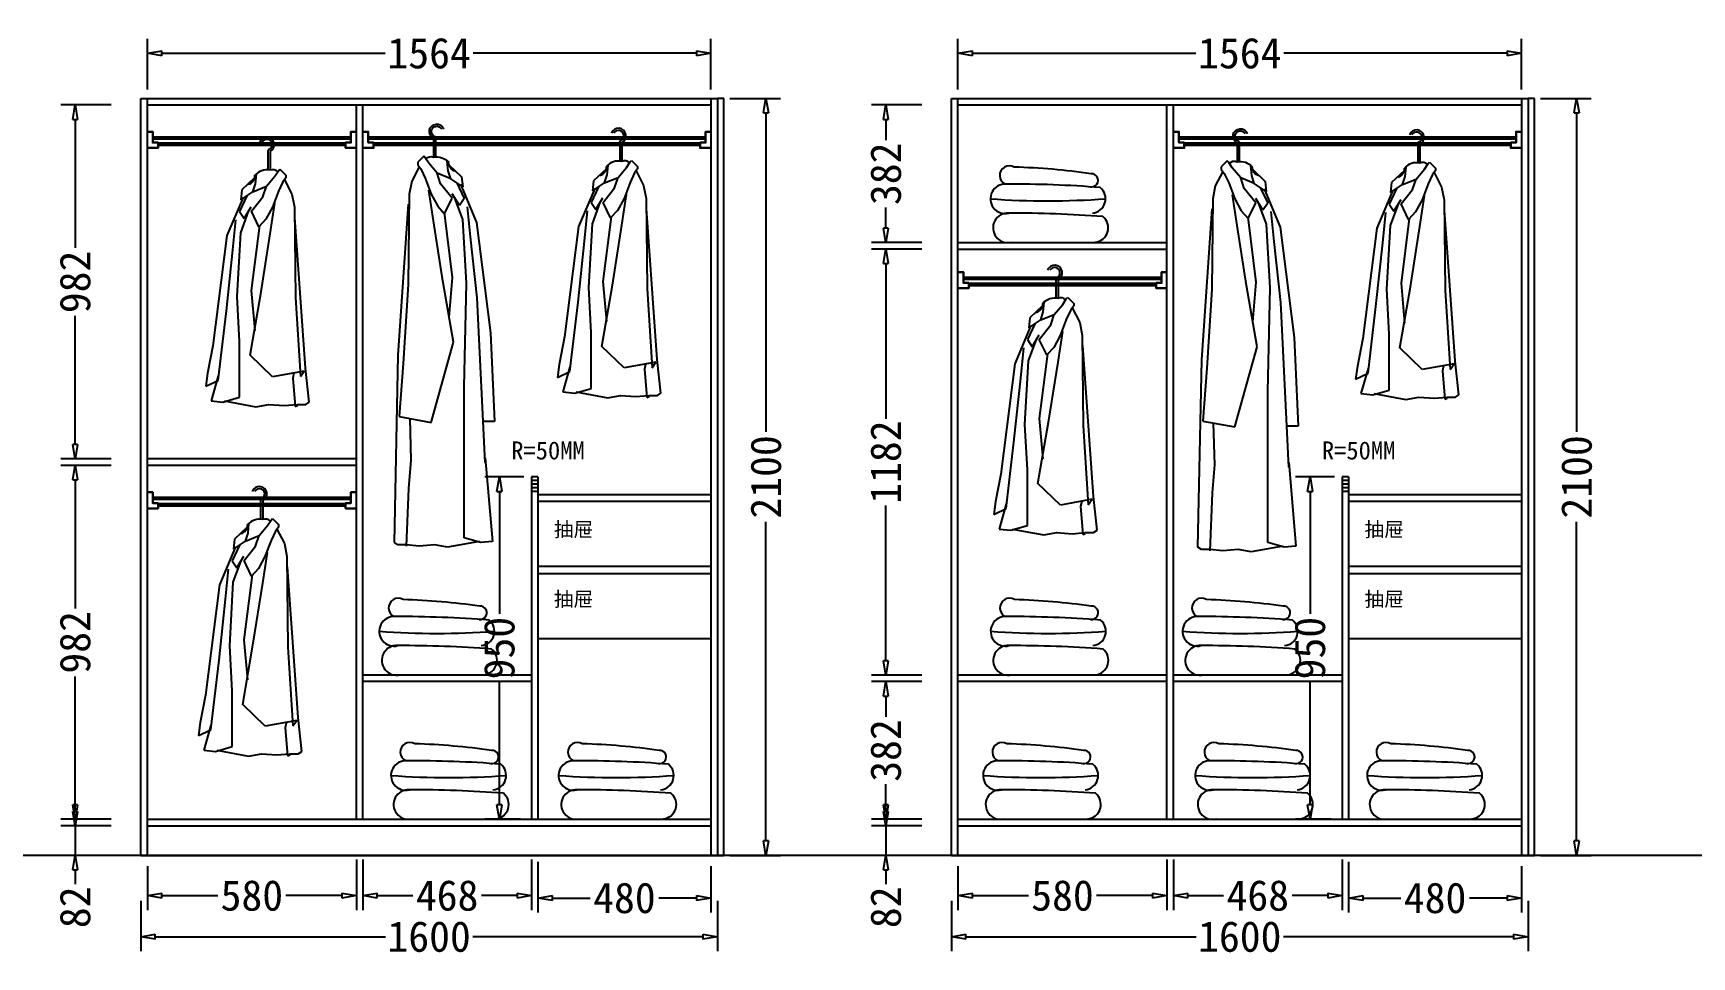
# Model space of a CAD drawing. Header units: millimetres. Extents: x 304407 to 361076, y -1262425 to -1203358.
# Drawn here: x 318422 to 323025, y -1209244 to -1206681 of the extents above; entities that cross this region are included whole.
import ezdxf

# ---------------------------------------------------------------- set-up
doc = ezdxf.new("R2010")
doc.units = ezdxf.units.MM
doc.header["$LTSCALE"] = 20
doc.layers.get('Defpoints').update_dxf_attribs({"color": 250})
for name, color, linetype in [('8', 8, 'Continuous'), ('LAYER10', 11, 'Continuous'), ('LAYER8', 11, 'Continuous'), ('图层3', 4, 'Continuous'), ('墙体', 40, 'Continuous')]:
    doc.layers.add(name, color=color, linetype=linetype)
doc.styles.get("Standard").update_dxf_attribs({"font": 'SimSun.ttf', "height": 85})
doc.styles.add('text', font='SimSun.ttf', dxfattribs={"height": 85})
doc.dimstyles.new('周文晶', dxfattribs={"dimtxt": 70, "dimasz": 40, "dimexe": 40, "dimexo": 30, "dimgap": 10, "dimtad": 0, "dimdec": 0, "dimtxsty": 'Standard', "dimblk": 'CLOSEDBLANK', "dimcen": 200, "dimclrd": 256, "dimclre": 256, "dimadec": 0, "dimazin": 0, "dimtfac": 1, "dimtdec": 0, "dimtmove": 0, "dimatfit": 3, "dimldrblk": 'CLOSEDBLANK', "dimfxl": 100, "dimfxlon": 1, "dimarcsym": 0})

# ---------------------------------------------------------------- blocks, each defined once
blk = doc.blocks.new('_ClosedBlank')
at = {"color": 0, "linetype": 'ByBlock', "lineweight": -2}
for p, q in [((-1, 0.17), (0, 0)), ((-1, 0.17), (-1, -0.17)), ((0, 0), (-1, -0.17))]:
    blk.add_line(p, q, dxfattribs=at)
blk = doc.blocks.new('*D106')
at = {"lineweight": -2, "transparency": 16777216}
for p, q in [((318739.2, -1208992.6), (318739.2, -1209114.2)), ((319319.2, -1208974.2), (319319.2, -1209114.2)), ((318779.2, -1209074.2), (318935.1, -1209074.2)), ((319279.2, -1209074.2), (319123.2, -1209074.2))]:
    blk.add_line(p, q, dxfattribs=at)
at = {"layer": 'Defpoints', "color": 0, "transparency": 16777216}
for p in [(319319.2, -1208862.6), (318739.2, -1208962.6), (319319.2, -1209074.2)]:
    blk.add_point(p, dxfattribs=at)
at = {"lineweight": -2, "transparency": 16777216, "xscale": 40, "yscale": 40, "zscale": 40, "rotation": 180}
blk.add_blockref('_ClosedBlank', (318739.2, -1209074.2), dxfattribs=at)
at = {"lineweight": -2, "transparency": 16777216, "xscale": 40, "yscale": 40, "zscale": 40}
blk.add_blockref('_ClosedBlank', (319319.2, -1209074.2), dxfattribs=at)
at = {"color": 0, "transparency": 16777216, "insert": (319029.2, -1209074.2), "char_height": 85, "attachment_point": 5}
blk.add_mtext('580', dxfattribs=at)
blk = doc.blocks.new('*D107')
at = {"lineweight": -2, "transparency": 16777216}
for p, q in [((319337.2, -1208974.2), (319337.2, -1209114.2)), ((319805.2, -1208974.2), (319805.2, -1209114.2)), ((319377.2, -1209074.2), (319476.2, -1209074.2)), ((319765.2, -1209074.2), (319666.2, -1209074.2))]:
    blk.add_line(p, q, dxfattribs=at)
at = {"layer": 'Defpoints', "color": 0, "transparency": 16777216}
for p in [(319337.2, -1206880.6), (319805.2, -1208862.6), (319805.2, -1209074.2)]:
    blk.add_point(p, dxfattribs=at)
at = {"lineweight": -2, "transparency": 16777216, "xscale": 40, "yscale": 40, "zscale": 40, "rotation": 180}
blk.add_blockref('_ClosedBlank', (319337.2, -1209074.2), dxfattribs=at)
at = {"lineweight": -2, "transparency": 16777216, "xscale": 40, "yscale": 40, "zscale": 40}
blk.add_blockref('_ClosedBlank', (319805.2, -1209074.2), dxfattribs=at)
at = {"color": 0, "transparency": 16777216, "insert": (319571.2, -1209074.2), "char_height": 85, "attachment_point": 5}
blk.add_mtext('468', dxfattribs=at)
blk = doc.blocks.new('*D108')
at = {"lineweight": -2, "transparency": 16777216}
for p, q in [((318739.2, -1206837.3), (318739.2, -1206697.3)), ((318779.2, -1206737.3), (319399.2, -1206737.3)), ((320263.2, -1206737.3), (319643.1, -1206737.3)), ((320303.2, -1206837.3), (320303.2, -1206697.3))]:
    blk.add_line(p, q, dxfattribs=at)
at = {"layer": 'Defpoints', "color": 0, "transparency": 16777216}
for p in [(320303.2, -1206737.3), (318739.2, -1206880.6), (320303.2, -1206880.6)]:
    blk.add_point(p, dxfattribs=at)
at = {"lineweight": -2, "transparency": 16777216, "xscale": 40, "yscale": 40, "zscale": 40, "rotation": 180}
blk.add_blockref('_ClosedBlank', (318739.2, -1206737.3), dxfattribs=at)
at = {"lineweight": -2, "transparency": 16777216, "xscale": 40, "yscale": 40, "zscale": 40}
blk.add_blockref('_ClosedBlank', (320303.2, -1206737.3), dxfattribs=at)
at = {"color": 0, "transparency": 16777216, "insert": (319521.2, -1206737.3), "char_height": 85, "attachment_point": 5}
blk.add_mtext('1564', dxfattribs=at)
blk = doc.blocks.new('*D109')
at = {"lineweight": -2, "transparency": 16777216}
for p, q in [((318721.2, -1209088.3), (318721.2, -1209228.3)), ((320321.2, -1209088.3), (320321.2, -1209228.3)), ((318761.2, -1209188.3), (319400.2, -1209188.3)), ((320281.2, -1209188.3), (319642.1, -1209188.3))]:
    blk.add_line(p, q, dxfattribs=at)
at = {"layer": 'Defpoints', "color": 0, "transparency": 16777216}
for p in [(318721.2, -1208962.6), (320321.2, -1208962.6), (320321.2, -1209188.3)]:
    blk.add_point(p, dxfattribs=at)
at = {"lineweight": -2, "transparency": 16777216, "xscale": 40, "yscale": 40, "zscale": 40, "rotation": 180}
blk.add_blockref('_ClosedBlank', (318721.2, -1209188.3), dxfattribs=at)
at = {"lineweight": -2, "transparency": 16777216, "xscale": 40, "yscale": 40, "zscale": 40}
blk.add_blockref('_ClosedBlank', (320321.2, -1209188.3), dxfattribs=at)
at = {"color": 0, "transparency": 16777216, "insert": (319521.2, -1209188.3), "char_height": 85, "attachment_point": 5}
blk.add_mtext('1600', dxfattribs=at)
blk = doc.blocks.new('*D110')
at = {"lineweight": -2, "transparency": 16777216}
for p, q in [((318538.9, -1208840.6), (318538.9, -1208800.6)), ((318638.9, -1208880.6), (318498.9, -1208880.6)), ((318538.9, -1208880.6), (318538.9, -1208962.6)), ((318638.9, -1208962.6), (318498.9, -1208962.6)), ((318538.9, -1209002.6), (318538.9, -1209042.6))]:
    blk.add_line(p, q, dxfattribs=at)
at = {"layer": 'Defpoints', "color": 0, "transparency": 16777216}
for p in [(318538.9, -1208880.6), (318739.2, -1208880.6), (318721.2, -1208962.6)]:
    blk.add_point(p, dxfattribs=at)
at = {"lineweight": -2, "transparency": 16777216, "xscale": 40, "yscale": 40, "zscale": 40}
for p, rotation in [((318538.9, -1208880.6), 270), ((318538.9, -1208962.6), 90)]:
    blk.add_blockref('_ClosedBlank', p, dxfattribs=dict(at, rotation=rotation))
at = {"color": 0, "transparency": 16777216, "insert": (318538.9, -1209106.7), "char_height": 85, "attachment_point": 5, "rotation": 90}
blk.add_mtext('82', dxfattribs=at)
blk = doc.blocks.new('*D111')
at = {"lineweight": -2, "transparency": 16777216}
for p, q in [((318638.9, -1207880.6), (318498.9, -1207880.6)), ((318538.9, -1207920.6), (318538.9, -1208277.4)), ((318538.9, -1208822.6), (318538.9, -1208465.9)), ((318638.9, -1208862.6), (318498.9, -1208862.6))]:
    blk.add_line(p, q, dxfattribs=at)
at = {"layer": 'Defpoints', "color": 0, "transparency": 16777216}
for p in [(318538.9, -1207880.6), (318739.2, -1207880.6), (318739.2, -1208862.6)]:
    blk.add_point(p, dxfattribs=at)
at = {"lineweight": -2, "transparency": 16777216, "xscale": 40, "yscale": 40, "zscale": 40}
for p, rotation in [((318538.9, -1207880.6), 90), ((318538.9, -1208862.6), 270)]:
    blk.add_blockref('_ClosedBlank', p, dxfattribs=dict(at, rotation=rotation))
at = {"color": 0, "transparency": 16777216, "insert": (318538.9, -1208371.6), "char_height": 85, "attachment_point": 5, "rotation": 90}
blk.add_mtext('982', dxfattribs=at)
blk = doc.blocks.new('*D112')
at = {"lineweight": -2, "transparency": 16777216}
for p, q in [((318638.9, -1206880.6), (318498.9, -1206880.6)), ((318538.9, -1206920.6), (318538.9, -1207277.4)), ((318538.9, -1207822.6), (318538.9, -1207465.9)), ((318638.9, -1207862.6), (318498.9, -1207862.6))]:
    blk.add_line(p, q, dxfattribs=at)
at = {"layer": 'Defpoints', "color": 0, "transparency": 16777216}
for p in [(318538.9, -1206880.6), (318739.2, -1206880.6), (318739.2, -1207862.6)]:
    blk.add_point(p, dxfattribs=at)
at = {"lineweight": -2, "transparency": 16777216, "xscale": 40, "yscale": 40, "zscale": 40}
for p, rotation in [((318538.9, -1206880.6), 90), ((318538.9, -1207862.6), 270)]:
    blk.add_blockref('_ClosedBlank', p, dxfattribs=dict(at, rotation=rotation))
at = {"color": 0, "transparency": 16777216, "insert": (318538.9, -1207371.6), "char_height": 85, "attachment_point": 5, "rotation": 90}
blk.add_mtext('982', dxfattribs=at)
blk = doc.blocks.new('*D113')
at = {"lineweight": -2, "transparency": 16777216}
for p, q in [((320356, -1206862.6), (320496, -1206862.6)), ((320456, -1206902.6), (320456, -1207787.9)), ((320456, -1208922.6), (320456, -1208037.4)), ((320356, -1208962.6), (320496, -1208962.6))]:
    blk.add_line(p, q, dxfattribs=at)
at = {"layer": 'Defpoints', "color": 0, "transparency": 16777216}
for p in [(320321.2, -1206862.6), (320456, -1206862.6), (320321.2, -1208962.6)]:
    blk.add_point(p, dxfattribs=at)
at = {"lineweight": -2, "transparency": 16777216, "xscale": 40, "yscale": 40, "zscale": 40}
for p, rotation in [((320456, -1206862.6), 90), ((320456, -1208962.6), 270)]:
    blk.add_blockref('_ClosedBlank', p, dxfattribs=dict(at, rotation=rotation))
at = {"color": 0, "transparency": 16777216, "insert": (320456, -1207912.6), "char_height": 85, "attachment_point": 5, "rotation": 90}
blk.add_mtext('2100', dxfattribs=at)
blk = doc.blocks.new('*D114')
at = {"lineweight": -2, "transparency": 16777216}
for p, q in [((319784.2, -1207912.6), (319676.2, -1207912.6)), ((319716.2, -1207952.6), (319716.2, -1208292.6)), ((319716.2, -1208822.6), (319716.2, -1208482.6)), ((319775.2, -1208862.6), (319676.2, -1208862.6))]:
    blk.add_line(p, q, dxfattribs=at)
at = {"layer": 'Defpoints', "color": 0, "transparency": 16777216}
for p in [(319814.2, -1207912.6), (319716.2, -1208862.6), (319805.2, -1208862.6)]:
    blk.add_point(p, dxfattribs=at)
at = {"lineweight": -2, "transparency": 16777216, "xscale": 40, "yscale": 40, "zscale": 40}
for p, rotation in [((319716.2, -1207912.6), 90), ((319716.2, -1208862.6), 270)]:
    blk.add_blockref('_ClosedBlank', p, dxfattribs=dict(at, rotation=rotation))
at = {"color": 0, "transparency": 16777216, "insert": (319716.2, -1208387.6), "char_height": 85, "attachment_point": 5, "rotation": 90}
blk.add_mtext('950', dxfattribs=at)
blk = doc.blocks.new('*D115')
at = {"lineweight": -2, "transparency": 16777216}
for p, q in [((319823.2, -1208980.9), (319823.2, -1209120.9)), ((320303.2, -1208992.6), (320303.2, -1209120.9)), ((319863.2, -1209080.9), (319967.7, -1209080.9)), ((320263.2, -1209080.9), (320158.6, -1209080.9))]:
    blk.add_line(p, q, dxfattribs=at)
at = {"layer": 'Defpoints', "color": 0, "transparency": 16777216}
for p in [(319823.2, -1208862.6), (320303.2, -1208962.6), (320303.2, -1209080.9)]:
    blk.add_point(p, dxfattribs=at)
at = {"lineweight": -2, "transparency": 16777216, "xscale": 40, "yscale": 40, "zscale": 40, "rotation": 180}
blk.add_blockref('_ClosedBlank', (319823.2, -1209080.9), dxfattribs=at)
at = {"lineweight": -2, "transparency": 16777216, "xscale": 40, "yscale": 40, "zscale": 40}
blk.add_blockref('_ClosedBlank', (320303.2, -1209080.9), dxfattribs=at)
at = {"color": 0, "transparency": 16777216, "insert": (320063.2, -1209080.9), "char_height": 85, "attachment_point": 5}
blk.add_mtext('480', dxfattribs=at)
blk = doc.blocks.new('*D116')
at = {"lineweight": -2, "transparency": 16777216}
for p, q in [((320988.9, -1208992.6), (320988.9, -1209114.2)), ((321568.9, -1208974.2), (321568.9, -1209114.2)), ((321028.9, -1209074.2), (321184.9, -1209074.2)), ((321528.9, -1209074.2), (321373, -1209074.2))]:
    blk.add_line(p, q, dxfattribs=at)
at = {"layer": 'Defpoints', "color": 0, "transparency": 16777216}
for p in [(321568.9, -1208862.6), (320988.9, -1208962.6), (321568.9, -1209074.2)]:
    blk.add_point(p, dxfattribs=at)
at = {"lineweight": -2, "transparency": 16777216, "xscale": 40, "yscale": 40, "zscale": 40, "rotation": 180}
blk.add_blockref('_ClosedBlank', (320988.9, -1209074.2), dxfattribs=at)
at = {"lineweight": -2, "transparency": 16777216, "xscale": 40, "yscale": 40, "zscale": 40}
blk.add_blockref('_ClosedBlank', (321568.9, -1209074.2), dxfattribs=at)
at = {"color": 0, "transparency": 16777216, "insert": (321278.9, -1209074.2), "char_height": 85, "attachment_point": 5}
blk.add_mtext('580', dxfattribs=at)
blk = doc.blocks.new('*D117')
at = {"lineweight": -2, "transparency": 16777216}
for p, q in [((321586.9, -1208974.2), (321586.9, -1209114.2)), ((322054.9, -1208974.2), (322054.9, -1209114.2)), ((321626.9, -1209074.2), (321725.9, -1209074.2)), ((322014.9, -1209074.2), (321915.9, -1209074.2))]:
    blk.add_line(p, q, dxfattribs=at)
at = {"layer": 'Defpoints', "color": 0, "transparency": 16777216}
for p in [(321586.9, -1206880.6), (322054.9, -1208862.6), (322054.9, -1209074.2)]:
    blk.add_point(p, dxfattribs=at)
at = {"lineweight": -2, "transparency": 16777216, "xscale": 40, "yscale": 40, "zscale": 40, "rotation": 180}
blk.add_blockref('_ClosedBlank', (321586.9, -1209074.2), dxfattribs=at)
at = {"lineweight": -2, "transparency": 16777216, "xscale": 40, "yscale": 40, "zscale": 40}
blk.add_blockref('_ClosedBlank', (322054.9, -1209074.2), dxfattribs=at)
at = {"color": 0, "transparency": 16777216, "insert": (321820.9, -1209074.2), "char_height": 85, "attachment_point": 5}
blk.add_mtext('468', dxfattribs=at)
blk = doc.blocks.new('*D118')
at = {"lineweight": -2, "transparency": 16777216}
for p, q in [((320988.9, -1206837.3), (320988.9, -1206697.3)), ((321028.9, -1206737.3), (321649, -1206737.3)), ((322512.9, -1206737.3), (321892.8, -1206737.3)), ((322552.9, -1206837.3), (322552.9, -1206697.3))]:
    blk.add_line(p, q, dxfattribs=at)
at = {"layer": 'Defpoints', "color": 0, "transparency": 16777216}
for p in [(322552.9, -1206737.3), (320988.9, -1206880.6), (322552.9, -1206880.6)]:
    blk.add_point(p, dxfattribs=at)
at = {"lineweight": -2, "transparency": 16777216, "xscale": 40, "yscale": 40, "zscale": 40, "rotation": 180}
blk.add_blockref('_ClosedBlank', (320988.9, -1206737.3), dxfattribs=at)
at = {"lineweight": -2, "transparency": 16777216, "xscale": 40, "yscale": 40, "zscale": 40}
blk.add_blockref('_ClosedBlank', (322552.9, -1206737.3), dxfattribs=at)
at = {"color": 0, "transparency": 16777216, "insert": (321770.9, -1206737.3), "char_height": 85, "attachment_point": 5}
blk.add_mtext('1564', dxfattribs=at)
blk = doc.blocks.new('*D119')
at = {"lineweight": -2, "transparency": 16777216}
for p, q in [((320970.9, -1209088.3), (320970.9, -1209228.3)), ((322570.9, -1209088.3), (322570.9, -1209228.3)), ((321010.9, -1209188.3), (321650, -1209188.3)), ((322530.9, -1209188.3), (321891.9, -1209188.3))]:
    blk.add_line(p, q, dxfattribs=at)
at = {"layer": 'Defpoints', "color": 0, "transparency": 16777216}
for p in [(320970.9, -1208962.6), (322570.9, -1208962.6), (322570.9, -1209188.3)]:
    blk.add_point(p, dxfattribs=at)
at = {"lineweight": -2, "transparency": 16777216, "xscale": 40, "yscale": 40, "zscale": 40, "rotation": 180}
blk.add_blockref('_ClosedBlank', (320970.9, -1209188.3), dxfattribs=at)
at = {"lineweight": -2, "transparency": 16777216, "xscale": 40, "yscale": 40, "zscale": 40}
blk.add_blockref('_ClosedBlank', (322570.9, -1209188.3), dxfattribs=at)
at = {"color": 0, "transparency": 16777216, "insert": (321770.9, -1209188.3), "char_height": 85, "attachment_point": 5}
blk.add_mtext('1600', dxfattribs=at)
blk = doc.blocks.new('*D120')
at = {"lineweight": -2, "transparency": 16777216}
for p, q in [((320788.7, -1208840.6), (320788.7, -1208800.6)), ((320888.7, -1208880.6), (320748.7, -1208880.6)), ((320788.7, -1208880.6), (320788.7, -1208962.6)), ((320888.7, -1208962.6), (320748.7, -1208962.6)), ((320788.7, -1209002.6), (320788.7, -1209042.6))]:
    blk.add_line(p, q, dxfattribs=at)
at = {"layer": 'Defpoints', "color": 0, "transparency": 16777216}
for p in [(320788.7, -1208880.6), (320988.9, -1208880.6), (320970.9, -1208962.6)]:
    blk.add_point(p, dxfattribs=at)
at = {"lineweight": -2, "transparency": 16777216, "xscale": 40, "yscale": 40, "zscale": 40}
for p, rotation in [((320788.7, -1208880.6), 270), ((320788.7, -1208962.6), 90)]:
    blk.add_blockref('_ClosedBlank', p, dxfattribs=dict(at, rotation=rotation))
at = {"color": 0, "transparency": 16777216, "insert": (320788.7, -1209106.7), "char_height": 85, "attachment_point": 5, "rotation": 90}
blk.add_mtext('82', dxfattribs=at)
blk = doc.blocks.new('*D121')
at = {"lineweight": -2, "transparency": 16777216}
for p, q in [((320888.7, -1207280.6), (320748.7, -1207280.6)), ((320788.7, -1207320.6), (320788.7, -1207751.4)), ((320788.7, -1208422.6), (320788.7, -1207991.9)), ((320888.7, -1208462.6), (320748.7, -1208462.6))]:
    blk.add_line(p, q, dxfattribs=at)
at = {"layer": 'Defpoints', "color": 0, "transparency": 16777216}
for p in [(320788.7, -1207280.6), (320988.9, -1207280.6), (320988.9, -1208462.6)]:
    blk.add_point(p, dxfattribs=at)
at = {"lineweight": -2, "transparency": 16777216, "xscale": 40, "yscale": 40, "zscale": 40}
for p, rotation in [((320788.7, -1207280.6), 90), ((320788.7, -1208462.6), 270)]:
    blk.add_blockref('_ClosedBlank', p, dxfattribs=dict(at, rotation=rotation))
at = {"color": 0, "transparency": 16777216, "insert": (320788.7, -1207871.6), "char_height": 85, "attachment_point": 5, "rotation": 90}
blk.add_mtext('1182', dxfattribs=at)
blk = doc.blocks.new('*D122')
at = {"lineweight": -2, "transparency": 16777216}
for p, q in [((320888.7, -1206880.6), (320748.7, -1206880.6)), ((320788.7, -1206920.6), (320788.7, -1206978.3)), ((320788.7, -1207222.6), (320788.7, -1207165)), ((320888.7, -1207262.6), (320748.7, -1207262.6))]:
    blk.add_line(p, q, dxfattribs=at)
at = {"layer": 'Defpoints', "color": 0, "transparency": 16777216}
for p in [(320788.7, -1206880.6), (320988.9, -1206880.6), (320988.9, -1207262.6)]:
    blk.add_point(p, dxfattribs=at)
at = {"lineweight": -2, "transparency": 16777216, "xscale": 40, "yscale": 40, "zscale": 40}
for p, rotation in [((320788.7, -1206880.6), 90), ((320788.7, -1207262.6), 270)]:
    blk.add_blockref('_ClosedBlank', p, dxfattribs=dict(at, rotation=rotation))
at = {"color": 0, "transparency": 16777216, "insert": (320788.7, -1207071.6), "char_height": 85, "attachment_point": 5, "rotation": 90}
blk.add_mtext('382', dxfattribs=at)
blk = doc.blocks.new('*D123')
at = {"lineweight": -2, "transparency": 16777216}
for p, q in [((322605.8, -1206862.6), (322745.8, -1206862.6)), ((322705.8, -1206902.6), (322705.8, -1207787.9)), ((322705.8, -1208922.6), (322705.8, -1208037.4)), ((322605.8, -1208962.6), (322745.8, -1208962.6))]:
    blk.add_line(p, q, dxfattribs=at)
at = {"layer": 'Defpoints', "color": 0, "transparency": 16777216}
for p in [(322570.9, -1206862.6), (322705.8, -1206862.6), (322570.9, -1208962.6)]:
    blk.add_point(p, dxfattribs=at)
at = {"lineweight": -2, "transparency": 16777216, "xscale": 40, "yscale": 40, "zscale": 40}
for p, rotation in [((322705.8, -1206862.6), 90), ((322705.8, -1208962.6), 270)]:
    blk.add_blockref('_ClosedBlank', p, dxfattribs=dict(at, rotation=rotation))
at = {"color": 0, "transparency": 16777216, "insert": (322705.8, -1207912.6), "char_height": 85, "attachment_point": 5, "rotation": 90}
blk.add_mtext('2100', dxfattribs=at)
blk = doc.blocks.new('*D124')
at = {"lineweight": -2, "transparency": 16777216}
for p, q in [((322033.9, -1207912.6), (321925.9, -1207912.6)), ((321965.9, -1207952.6), (321965.9, -1208292.6)), ((321965.9, -1208822.6), (321965.9, -1208482.6)), ((322024.9, -1208862.6), (321925.9, -1208862.6))]:
    blk.add_line(p, q, dxfattribs=at)
at = {"layer": 'Defpoints', "color": 0, "transparency": 16777216}
for p in [(322063.9, -1207912.6), (321965.9, -1208862.6), (322054.9, -1208862.6)]:
    blk.add_point(p, dxfattribs=at)
at = {"lineweight": -2, "transparency": 16777216, "xscale": 40, "yscale": 40, "zscale": 40}
for p, rotation in [((321965.9, -1207912.6), 90), ((321965.9, -1208862.6), 270)]:
    blk.add_blockref('_ClosedBlank', p, dxfattribs=dict(at, rotation=rotation))
at = {"color": 0, "transparency": 16777216, "insert": (321965.9, -1208387.6), "char_height": 85, "attachment_point": 5, "rotation": 90}
blk.add_mtext('950', dxfattribs=at)
blk = doc.blocks.new('*D125')
at = {"lineweight": -2, "transparency": 16777216}
for p, q in [((322072.9, -1208980.9), (322072.9, -1209120.9)), ((322552.9, -1208992.6), (322552.9, -1209120.9)), ((322112.9, -1209080.9), (322217.5, -1209080.9)), ((322512.9, -1209080.9), (322408.4, -1209080.9))]:
    blk.add_line(p, q, dxfattribs=at)
at = {"layer": 'Defpoints', "color": 0, "transparency": 16777216}
for p in [(322072.9, -1208862.6), (322552.9, -1208962.6), (322552.9, -1209080.9)]:
    blk.add_point(p, dxfattribs=at)
at = {"lineweight": -2, "transparency": 16777216, "xscale": 40, "yscale": 40, "zscale": 40, "rotation": 180}
blk.add_blockref('_ClosedBlank', (322072.9, -1209080.9), dxfattribs=at)
at = {"lineweight": -2, "transparency": 16777216, "xscale": 40, "yscale": 40, "zscale": 40}
blk.add_blockref('_ClosedBlank', (322552.9, -1209080.9), dxfattribs=at)
at = {"color": 0, "transparency": 16777216, "insert": (322312.9, -1209080.9), "char_height": 85, "attachment_point": 5}
blk.add_mtext('480', dxfattribs=at)
blk = doc.blocks.new('*D126')
at = {"lineweight": -2, "transparency": 16777216}
for p, q in [((320888.7, -1208480.6), (320748.7, -1208480.6)), ((320788.7, -1208520.6), (320788.7, -1208578.3)), ((320788.7, -1208822.6), (320788.7, -1208765)), ((320888.7, -1208862.6), (320748.7, -1208862.6))]:
    blk.add_line(p, q, dxfattribs=at)
at = {"layer": 'Defpoints', "color": 0, "transparency": 16777216}
for p in [(320988.9, -1208480.6), (320788.7, -1208862.6), (320988.9, -1208862.6)]:
    blk.add_point(p, dxfattribs=at)
at = {"lineweight": -2, "transparency": 16777216, "xscale": 40, "yscale": 40, "zscale": 40}
for p, rotation in [((320788.7, -1208480.6), 90), ((320788.7, -1208862.6), 270)]:
    blk.add_blockref('_ClosedBlank', p, dxfattribs=dict(at, rotation=rotation))
at = {"color": 0, "transparency": 16777216, "insert": (320788.7, -1208671.6), "char_height": 85, "attachment_point": 5, "rotation": 90}
blk.add_mtext('382', dxfattribs=at)
blk = doc.blocks.new('A$C1C5764E0')
at = {"layer": '8'}
for p, q in [((172.3, 708.4), (172.3, 657.4)), ((178.3, 708.4), (178.3, 657.4)), ((137.4, 618.5), (140.1, 644.9)), ((191.5, 639.3), (201.2, 654.6)), ((201.2, 654.6), (205.3, 658.7)), ((205.3, 658.7), (222, 642.1)), ((99.9, 601.9), (97.1, 574.2)), ((135.3, 635.3), (99.9, 601.9)), ((130.4, 596.4), (137.4, 618.5)), ((130.4, 596.4), (167.9, 611.6)), ((158.2, 582.5), (167.9, 611.6)), ((167.9, 611.6), (191.5, 639.3)), ((213.6, 624.1), (201.2, 597.8)), ((222, 635.2), (213.6, 624.1)), ((217.8, 629.6), (238.6, 589.4)), ((222, 642.1), (222, 635.2)), ((103, 580.9), (58.4, 475.1)), ((113.7, 585.2), (93.2, 541.7)), ((97.1, 574.2), (130.4, 596.4)), ((106.3, 522.1), (125.9, 554.7)), ((126.3, 542.3), (158.2, 582.5)), ((184.5, 553.4), (166.5, 520.1)), ((178.3, 479.5), (191.3, 564.6)), ((201.2, 597.8), (184.5, 553.4)), ((238.6, 589.4), (245.5, 553.4)), ((245.5, 553.4), (248.3, 302.5)), ((75, 435), (83.4, 518.8)), ((93.2, 541.7), (106.3, 522.1)), ((96.5, 482.8), (119.4, 544.9)), ((147.1, 499.3), (126.3, 542.3)), ((166.5, 520.1), (147.1, 499.3)), ((276.4, 106.8), (247, 525.3)), ((58.4, 475.1), (19.5, 168.8)), ((86.6, 306.3), (96.5, 482.8)), ((148.8, 502.4), (125.9, 322.6)), ((152.1, 312.8), (178.3, 479.5)), ((57, 265.8), (75, 435)), ((125.9, 322.6), (135.7, 211.4)), ((93.2, 180.9), (86.6, 306.3)), ((122.6, 142.8), (152.1, 312.8)), ((248.3, 302.5), (262.2, 83.5)), ((34.3, 73.1), (57, 265.8)), ((19.5, 168.8), (4.8, 92.7)), ((93.2, 26.2), (93.2, 180.9)), ((184.8, 82.8), (122.6, 142.8)), ((4.8, 92.7), (0, 56.7)), ((273.1, 99.1), (184.8, 82.8)), ((244.2, 93.8), (240.9, 79.6)), ((262.2, 83.5), (273.1, 99.1)), ((286.7, 13.1), (276.4, 106.8)), ((0, 56.7), (34.3, 73.1)), ((34.3, 86.2), (14.7, 16.3)), ((240.9, 79.6), (247.4, 1.1)), ((14.7, 16.3), (47.4, 13.1)), ((47.4, 13.1), (93.2, 26.2)), ((50.7, 16.3), (139, 0)), ((139, 0), (175, 6.5)), ((175, 6.5), (217.5, 3.3)), ((217.5, 3.3), (253.5, 6.5)), ((247.4, 1.1), (254, 3.3)), ((253.5, 6.5), (276.9, 6.5)), ((276.9, 6.5), (286.7, 13.1))]:
    blk.add_line(p, q, dxfattribs=at)
for centre, radius, start, end in [((168.9, 727.1), 20.9, 296.6338, 159.5285), ((168.9, 727.1), 14.9, 296.6338, 150.6175), ((175.9, 709.9), 3.91, 94.6712, 201.9626), ((168.9, 613.1), 43.9, 77.6993, 138.5966), ((186.2, 639.8), 18, 42.48, 116.3392), ((110.9, 641.2), 25.1, 286.2636, 2.0248)]:
    blk.add_arc(centre, radius, start, end, dxfattribs=at)
blk = doc.blocks.new('A$C4F477F88')
at = {"layer": 'LAYER10'}
blk.add_blockref('A$C1C5764E0', (0, 0), dxfattribs=at)
blk = doc.blocks.new('A$C5E603B19')
at = {"layer": 'LAYER8'}
blk.add_blockref('A$C4F477F88', (0, 0), dxfattribs=at)
blk = doc.blocks.new('A$C1B0A679D')
at = {"layer": '图层3'}
blk.add_blockref('A$C5E603B19', (0, 0), dxfattribs=at)
blk = doc.blocks.new('A$C52EB379C')
at = {"layer": '8'}
for p, q in [((163.3, 1134.6), (163.3, 1083.5)), ((169.3, 1134.6), (169.3, 1083.5)), ((126.4, 1061.5), (91, 1028.1)), ((128.4, 1044.7), (131.2, 1071)), ((159, 1037.8), (182.5, 1065.5)), ((182.5, 1065.5), (192.3, 1080.7)), ((192.3, 1080.7), (196.4, 1084.9)), ((196.4, 1084.9), (213.1, 1068.3)), ((213.1, 1061.3), (204.7, 1050.2)), ((213.1, 1068.3), (213.1, 1061.3)), ((91, 1028.1), (88.2, 1000.3)), ((88.2, 1000.3), (121.5, 1022.5)), ((121.5, 1022.5), (128.4, 1044.7)), ((121.5, 1022.5), (159, 1037.8)), ((149.3, 1008.7), (159, 1037.8)), ((192.3, 1023.9), (175.6, 979.5)), ((204.7, 1050.2), (192.3, 1023.9)), ((208.9, 1055.8), (229.7, 1015.6)), ((229.7, 1015.6), (236.6, 979.5)), ((94.1, 1007.1), (49.5, 901.3)), ((104.8, 1011.4), (84.3, 967.8)), ((84.3, 967.8), (97.4, 948.2)), ((87.6, 909), (110.5, 971.1)), ((97.4, 948.2), (117, 980.9)), ((117.4, 968.5), (149.3, 1008.7)), ((138.2, 925.5), (117.4, 968.5)), ((175.6, 979.5), (157.6, 946.3)), ((169.3, 905.7), (182.4, 990.7)), ((236.6, 979.5), (239.4, 728.7)), ((66.1, 861.1), (74.5, 944.9)), ((139.9, 928.6), (117, 748.8)), ((157.6, 946.3), (138.2, 925.5)), ((267.5, 533), (238.1, 951.5)), ((49.5, 901.3), (10.6, 595)), ((77.7, 732.4), (87.6, 909)), ((143.2, 738.9), (169.3, 905.7)), ((48.1, 692), (66.1, 861.1)), ((113.7, 568.9), (143.2, 738.9)), ((117, 748.8), (126.8, 637.6)), ((25.4, 235.4), (48.1, 692)), ((84.3, 444.7), (77.7, 732.4)), ((239.4, 728.7), (253.3, 509.7)), ((10.6, 595), (0, 349)), ((175.9, 346.6), (113.7, 568.9)), ((253.3, 509.7), (264.2, 362.9)), ((277.8, 13.1), (267.5, 533)), ((84.3, 26.2), (84.3, 444.7)), ((0, 349), (31, 349)), ((264.2, 362.9), (175.9, 346.6)), ((235.3, 357.6), (232, 242)), ((25.4, 248.5), (5.8, 16.3)), ((232, 242), (238.5, 163.5)), ((238.5, 163.5), (245.1, 3.3)), ((5.8, 16.3), (38.5, 13.1)), ((38.5, 13.1), (84.3, 26.2)), ((41.7, 16.3), (130.1, 0)), ((130.1, 0), (166.1, 6.5)), ((166.1, 6.5), (208.6, 3.3)), ((208.6, 3.3), (244.6, 6.5)), ((244.6, 6.5), (268, 6.5)), ((268, 6.5), (277.8, 13.1))]:
    blk.add_line(p, q, dxfattribs=at)
for centre, radius, start, end in [((160, 1153.2), 20.9, 296.6338, 159.5285), ((160, 1153.2), 14.9, 296.6338, 150.6175), ((167, 1136), 3.91, 94.6712, 201.9626), ((102, 1067.4), 25.1, 286.2636, 2.0248), ((160, 1039.2), 43.9, 77.6993, 138.5966), ((177.3, 1066), 18, 42.48, 116.3392)]:
    blk.add_arc(centre, radius, start, end, dxfattribs=at)
blk = doc.blocks.new('A$C05785CA5')
at = {"layer": 'LAYER10'}
blk.add_blockref('A$C52EB379C', (0, 0), dxfattribs=at)
blk = doc.blocks.new('A$C100967EE')
at = {"layer": 'LAYER10'}
blk.add_blockref('A$C05785CA5', (0, 0), dxfattribs=at)
blk = doc.blocks.new('A$C65D30603')
at = {"layer": 'LAYER8'}
blk.add_blockref('A$C100967EE', (0, 0), dxfattribs=at)
blk = doc.blocks.new('A$C50CE712E')
at = {"layer": '图层3'}
blk.add_blockref('A$C65D30603', (0, 0), dxfattribs=at)
blk = doc.blocks.new('A$C11F00F61')
at = {"color": 8}
blk.add_line((48.2, 0), (290.3, 1.2), dxfattribs=at)
at = {"layer": '墙体', "color": 8}
for centre, radius, start, end in [((52.6, 186.6), 26.7, 59.8021, 244.0801), ((9.8, -1698.7), 1909.1, 81.8981, 88.3112), ((280.3, 173), 18.4, 260.1551, 94.4157), ((41, 121.6), 41, 86.0834, 284.0988), ((53.8, -3125.6), 3288.1, 85.6244, 90.1755), ((279.7, 121.7), 40, 274.9406, 51.3165), ((159.2, 2329.1), 2213.2, 265.8756, 274.159), ((48.2, 41), 41, 86.0834, 284.0988), ((61, -3206.2), 3288.1, 85.6244, 90.1755), ((286.9, 41.1), 40, 274.9406, 51.3165)]:
    blk.add_arc(centre, radius, start, end, dxfattribs=at)

msp = doc.modelspace()

# ---------------------------------------------------------------- linework, layer by layer
for p, q in [((318721.2, -1208962.6), (318721.2, -1206862.6)), ((318721.2, -1206862.6), (320321.2, -1206862.6)), ((318739.2, -1208962.6), (318739.2, -1206862.6)), ((320303.2, -1206862.6), (320303.2, -1208962.6)), ((320321.2, -1206862.6), (320321.2, -1208962.6)), ((320339.2, -1206862.6), (320321.2, -1206862.6)), ((320339.2, -1208962.6), (320339.2, -1206862.6)), ((320970.9, -1208962.6), (320970.9, -1206862.6)), ((320970.9, -1206862.6), (322570.9, -1206862.6)), ((320988.9, -1208962.6), (320988.9, -1206862.6)), ((322552.9, -1206862.6), (322552.9, -1208962.6)), ((322570.9, -1206862.6), (322570.9, -1208962.6)), ((322588.9, -1206862.6), (322570.9, -1206862.6)), ((322588.9, -1208962.6), (322588.9, -1206862.6)), ((318739.2, -1206880.6), (320303.2, -1206880.6)), ((319319.2, -1208862.6), (319319.2, -1206880.6)), ((319337.2, -1208862.6), (319337.2, -1206880.6)), ((320988.9, -1206880.6), (322552.9, -1206880.6)), ((321568.9, -1208862.6), (321568.9, -1206880.6)), ((321586.9, -1208862.6), (321586.9, -1206880.6)), ((320988.9, -1207262.6), (321568.9, -1207262.6)), ((320988.9, -1207280.6), (321568.9, -1207280.6)), ((319319.2, -1207862.6), (318739.2, -1207862.6)), ((319319.2, -1207880.6), (318739.2, -1207880.6)), ((319805.2, -1207912.6), (319805.2, -1208862.6)), ((319823.2, -1207912.6), (319805.2, -1207912.6)), ((319823.2, -1207922.6), (319805.2, -1207922.6)), ((319823.2, -1207932.6), (319805.2, -1207932.6)), ((319823.2, -1207912.6), (319823.2, -1208862.6)), ((322054.9, -1207912.6), (322054.9, -1208862.6)), ((322072.9, -1207912.6), (322054.9, -1207912.6)), ((322072.9, -1207922.6), (322054.9, -1207922.6)), ((322072.9, -1207932.6), (322054.9, -1207932.6)), ((322072.9, -1207912.6), (322072.9, -1208862.6)), ((319823.2, -1207942.6), (319805.2, -1207942.6)), ((319823.2, -1207952.6), (319805.2, -1207952.6)), ((320303.2, -1207962.6), (319823.2, -1207962.6)), ((320303.2, -1207980.6), (319823.2, -1207980.6)), ((322072.9, -1207942.6), (322054.9, -1207942.6)), ((322072.9, -1207952.6), (322054.9, -1207952.6)), ((322552.9, -1207962.6), (322072.9, -1207962.6)), ((322552.9, -1207980.6), (322072.9, -1207980.6)), ((319823.2, -1208160.6), (320303.2, -1208160.6)), ((322072.9, -1208160.6), (322552.9, -1208160.6)), ((319823.2, -1208180.6), (320303.2, -1208180.6)), ((322072.9, -1208180.6), (322552.9, -1208180.6)), ((319823.2, -1208360.6), (320303.2, -1208360.6)), ((322072.9, -1208360.6), (322552.9, -1208360.6)), ((319805.2, -1208462.6), (319337.2, -1208462.6)), ((319805.2, -1208480.6), (319337.2, -1208480.6)), ((321568.9, -1208462.6), (320988.9, -1208462.6)), ((321568.9, -1208480.6), (320988.9, -1208480.6)), ((322054.9, -1208462.6), (321586.9, -1208462.6)), ((322054.9, -1208480.6), (321586.9, -1208480.6)), ((318739.2, -1208862.6), (320303.2, -1208862.6)), ((318739.2, -1208880.6), (320303.2, -1208880.6)), ((320988.9, -1208862.6), (322552.9, -1208862.6)), ((320988.9, -1208880.6), (322552.9, -1208880.6)), ((318721.2, -1208962.6), (320321.2, -1208962.6)), ((320321.2, -1208962.6), (320339.2, -1208962.6)), ((320970.9, -1208962.6), (322570.9, -1208962.6)), ((322570.9, -1208962.6), (322588.9, -1208962.6))]:
    msp.add_line(p, q)
at = {"color": 8}
msp.add_line((361075.9, -1208962.6), (304407.4, -1208962.6), dxfattribs=at)
at = {"lineweight": 30}
for points in [[(318739.2, -1206955), (318754.2, -1206955), (318754.2, -1206985), (318769.2, -1206985), (318769.2, -1207000), (318739.2, -1207000)], [(319304.2, -1206970), (318754.2, -1206970)], [(319319.2, -1206955), (319304.2, -1206955), (319304.2, -1206985), (319289.2, -1206985), (319289.2, -1207000), (319319.2, -1207000)], [(319337.2, -1206955), (319352.2, -1206955), (319352.2, -1206985), (319367.2, -1206985), (319367.2, -1207000), (319337.2, -1207000)], [(320288.2, -1206970), (319352.2, -1206970)], [(320303.2, -1206955), (320288.2, -1206955), (320288.2, -1206985), (320273.2, -1206985), (320273.2, -1207000), (320303.2, -1207000)], [(321586.9, -1206955), (321601.9, -1206955), (321601.9, -1206985), (321616.9, -1206985), (321616.9, -1207000), (321586.9, -1207000)], [(322537.9, -1206970), (321601.9, -1206970)], [(322552.9, -1206955), (322537.9, -1206955), (322537.9, -1206985), (322522.9, -1206985), (322522.9, -1207000), (322552.9, -1207000)], [(319304.2, -1206974.5), (318754.2, -1206974.5)], [(319289.2, -1206987), (318769.2, -1206987)], [(319289.2, -1206992.5), (318769.2, -1206992.5)], [(320288.2, -1206974.5), (319352.2, -1206974.5)], [(320273.2, -1206987), (319367.2, -1206987)], [(320273.2, -1206992.5), (319367.2, -1206992.5)], [(322537.9, -1206974.5), (321601.9, -1206974.5)], [(322522.9, -1206987), (321616.9, -1206987)], [(322522.9, -1206992.5), (321616.9, -1206992.5)], [(320988.9, -1207344.2), (321003.9, -1207344.2), (321003.9, -1207374.2), (321018.9, -1207374.2), (321018.9, -1207389.2), (320988.9, -1207389.2)], [(321553.9, -1207359.2), (321003.9, -1207359.2)], [(321553.9, -1207363.8), (321003.9, -1207363.8)], [(321538.9, -1207376.2), (321018.9, -1207376.2)], [(321538.9, -1207381.7), (321018.9, -1207381.7)], [(321568.9, -1207344.2), (321553.9, -1207344.2), (321553.9, -1207374.2), (321538.9, -1207374.2), (321538.9, -1207389.2), (321568.9, -1207389.2)], [(318739.2, -1207955), (318754.2, -1207955), (318754.2, -1207985), (318769.2, -1207985), (318769.2, -1208000), (318739.2, -1208000)], [(319304.2, -1207970), (318754.2, -1207970)], [(319304.2, -1207974.5), (318754.2, -1207974.5)], [(319319.2, -1207955), (319304.2, -1207955), (319304.2, -1207985), (319289.2, -1207985), (319289.2, -1208000), (319319.2, -1208000)], [(319289.2, -1207987), (318769.2, -1207987)], [(319289.2, -1207992.5), (318769.2, -1207992.5)]]:
    msp.add_lwpolyline(points, dxfattribs=at)

# ---------------------------------------------------------------- block references
for name, p in [('A$C1B0A679D', (318901.7, -1207717.9)), ('A$C1B0A679D', (319877.7, -1207693.2)), ('A$C1B0A679D', (322092.5, -1207697.7)), ('A$C11F00F61', (321078.8, -1207262.6)), ('A$C1B0A679D', (321088.2, -1208073.5)), ('A$C1B0A679D', (318881.2, -1208687.1)), ('A$C11F00F61', (319382.7, -1208462.6)), ('A$C11F00F61', (321079.5, -1208462.6)), ('A$C11F00F61', (321612.2, -1208462.6)), ('A$C11F00F61', (319415.3, -1208862.6)), ('A$C11F00F61', (319880.5, -1208862.6)), ('A$C11F00F61', (321058.4, -1208862.6)), ('A$C11F00F61', (321646.8, -1208862.6)), ('A$C11F00F61', (322124.1, -1208862.6))]:
    msp.add_blockref(name, p)
at = {"xscale": -1}
for p in [(319702.5, -1208107.8), (321932.7, -1208120.7)]:
    msp.add_blockref('A$C50CE712E', p, dxfattribs=at)

# ---------------------------------------------------------------- texts
at = {"attachment_point": 1, "style": 'text'}
for s, insert, char_height, width in [('R=50MM', (319749, -1207814.1), 50, 419.038), ('R=50MM', (321998.7, -1207814.1), 50, 419.038), ('抽屉', (319867.4, -1208038.3), 40, 305.609), ('抽屉', (322117.2, -1208038.3), 40, 305.609), ('抽屉', (319867.4, -1208231.7), 40, 305.609), ('抽屉', (322117.2, -1208231.7), 40, 305.609)]:
    msp.add_mtext(s, dxfattribs=dict(at, insert=insert, char_height=char_height, width=width))

# ---------------------------------------------------------------- dimensions: what is measured, and where the dimension line sits
for base, p1, p2, picture, middle in [((320303.2, -1206737.3), (318739.2, -1206880.6), (320303.2, -1206880.6), '*D108', (319521.2, -1206737.3)), ((322552.9, -1206737.3), (320988.9, -1206880.6), (322552.9, -1206880.6), '*D118', (321770.9, -1206737.3)), ((319805.2, -1209074.2), (319337.2, -1206880.6), (319805.2, -1208862.6), '*D107', (319571.2, -1209074.2)), ((322054.9, -1209074.2), (321586.9, -1206880.6), (322054.9, -1208862.6), '*D117', (321820.9, -1209074.2)), ((319319.2, -1209074.2), (318739.2, -1208962.6), (319319.2, -1208862.6), '*D106', (319029.2, -1209074.2)), ((320303.2, -1209080.9), (319823.2, -1208862.6), (320303.2, -1208962.6), '*D115', (320063.2, -1209080.9)), ((321568.9, -1209074.2), (320988.9, -1208962.6), (321568.9, -1208862.6), '*D116', (321278.9, -1209074.2)), ((322552.9, -1209080.9), (322072.9, -1208862.6), (322552.9, -1208962.6), '*D125', (322312.9, -1209080.9)), ((320321.2, -1209188.3), (318721.2, -1208962.6), (320321.2, -1208962.6), '*D109', (319521.2, -1209188.3)), ((322570.9, -1209188.3), (320970.9, -1208962.6), (322570.9, -1208962.6), '*D119', (321770.9, -1209188.3))]:
    dim = msp.add_linear_dim(base=base, p1=p1, p2=p2, dimstyle='周文晶')
    dim.commit()
    dim.dimension.update_dxf_attribs({"geometry": picture, "text_midpoint": middle})
for base, p1, p2, angle, picture, middle in [((320456, -1206862.6), (320321.2, -1208962.6), (320321.2, -1206862.6), 90, '*D113', (320456, -1207912.6)), ((322705.8, -1206862.6), (322570.9, -1208962.6), (322570.9, -1206862.6), 90, '*D123', (322705.8, -1207912.6)), ((318538.9, -1206880.6), (318739.2, -1207862.6), (318739.2, -1206880.6), 270, '*D112', (318538.9, -1207371.6)), ((320788.7, -1206880.6), (320988.9, -1207262.6), (320988.9, -1206880.6), 270, '*D122', (320788.7, -1207071.6)), ((320788.7, -1207280.6), (320988.9, -1208462.6), (320988.9, -1207280.6), 270, '*D121', (320788.7, -1207871.6)), ((318538.9, -1207880.6), (318739.2, -1208862.6), (318739.2, -1207880.6), 270, '*D111', (318538.9, -1208371.6)), ((319716.2, -1208862.6), (319814.2, -1207912.6), (319805.2, -1208862.6), 90, '*D114', (319716.2, -1208387.6)), ((321965.9, -1208862.6), (322063.9, -1207912.6), (322054.9, -1208862.6), 90, '*D124', (321965.9, -1208387.6)), ((320788.7, -1208862.6), (320988.9, -1208480.6), (320988.9, -1208862.6), 90, '*D126', (320788.7, -1208671.6))]:
    dim = msp.add_linear_dim(base=base, p1=p1, p2=p2, angle=angle, dimstyle='周文晶')
    dim.commit()
    dim.dimension.update_dxf_attribs({"geometry": picture, "text_midpoint": middle})
for base, p1, p2, picture, middle in [((318538.9, -1208880.6), (318721.2, -1208962.6), (318739.2, -1208880.6), '*D110', (318538.9, -1209106.7)), ((320788.7, -1208880.6), (320970.9, -1208962.6), (320988.9, -1208880.6), '*D120', (320788.7, -1209106.7))]:
    dim = msp.add_linear_dim(base=base, p1=p1, p2=p2, angle=270, dimstyle='周文晶')
    dim.commit()
    dim.dimension.update_dxf_attribs({"geometry": picture, "text_midpoint": middle, "dimtype": 128})

doc.saveas('drawing.dxf')
